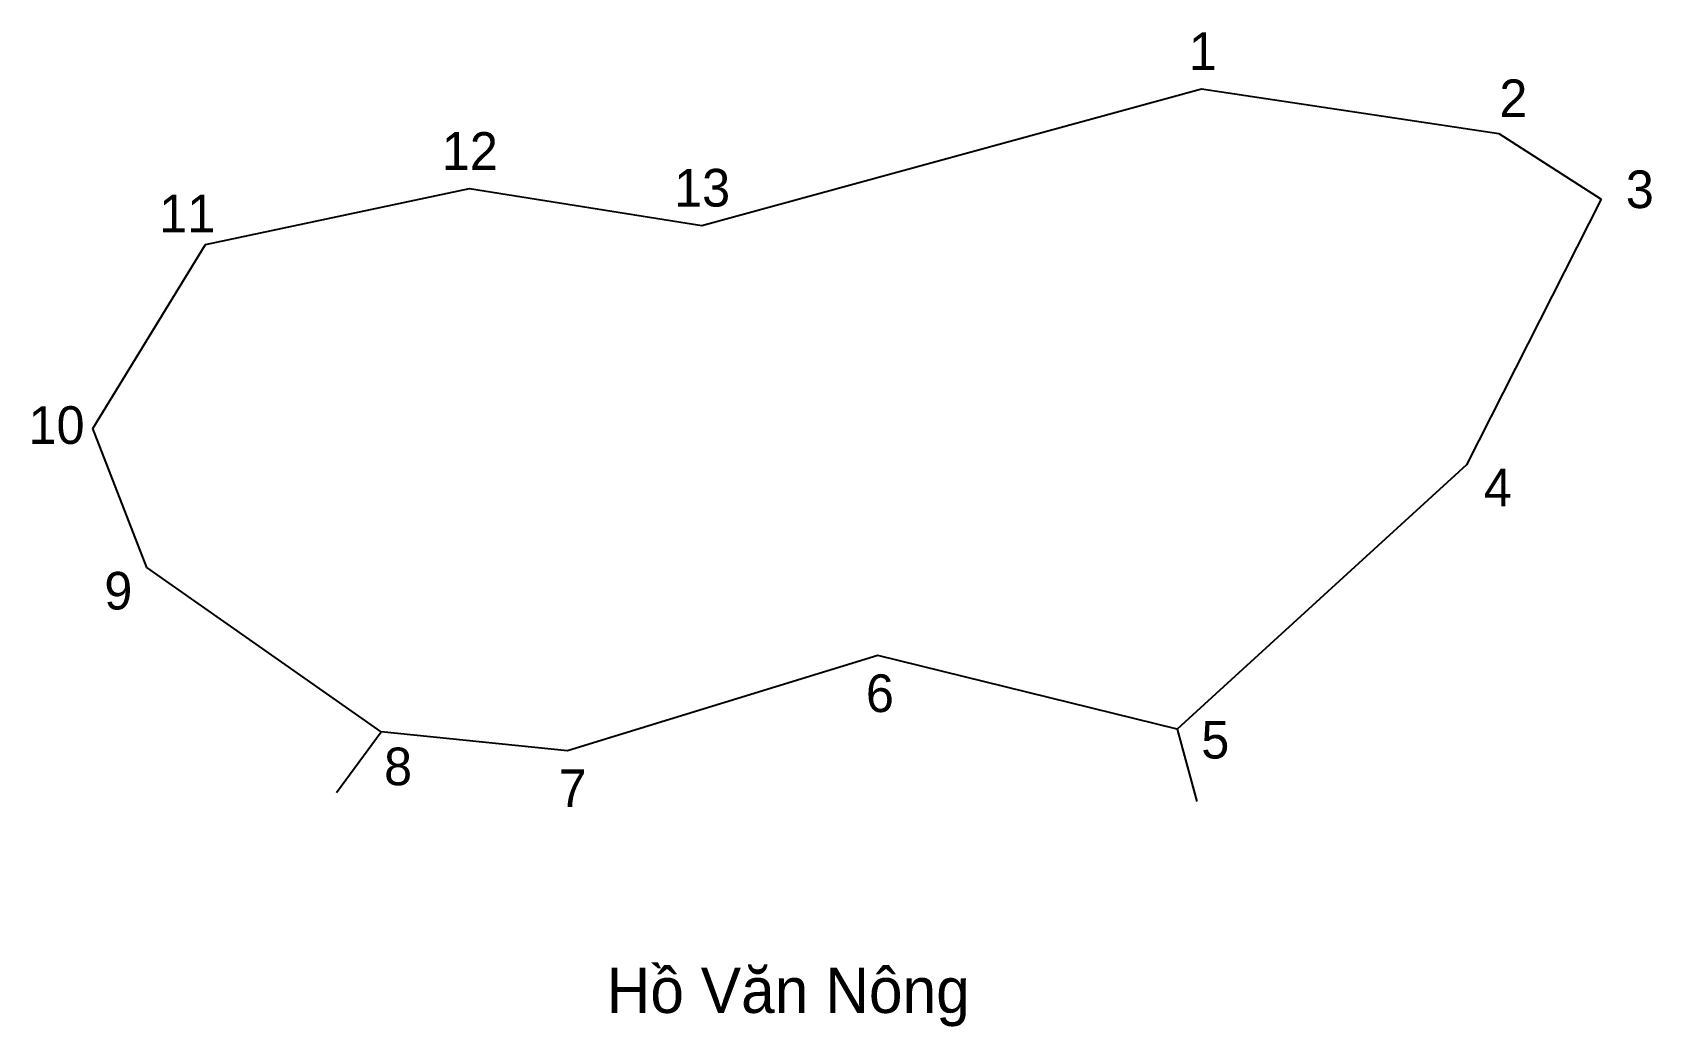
# Model space of a CAD drawing. Extents: x 546151 to 546314, y 1825236 to 1825337.
import ezdxf

# ---------------------------------------------------------------- set-up
doc = ezdxf.new("R2010")
doc.units = 0
for name, color, linetype in [('CanhThua', 7, 'Continuous'), ('RauThua', 7, 'Continuous'), ('SoHieuDinhThua', 7, 'Continuous'), ('TenChuLanCan', 7, 'Continuous')]:
    doc.layers.add(name, color=color, linetype=linetype)

msp = doc.modelspace()

# ---------------------------------------------------------------- linework, layer by layer
at = {"layer": 'CanhThua'}
for p, q in [((546218.02, 1825317.15), (546268.34, 1825330.89)), ((546268.34, 1825330.89), (546298.26, 1825326.39)), ((546298.26, 1825326.39), (546308.55, 1825319.79)), ((546168.07, 1825315.24), (546194.64, 1825320.85)), ((546194.64, 1825320.85), (546218.02, 1825317.15)), ((546308.55, 1825319.79), (546295.02, 1825293.06)), ((546156.75, 1825296.71), (546168.07, 1825315.24)), ((546162.16, 1825282.71), (546156.75, 1825296.71)), ((546295.02, 1825293.06), (546265.88, 1825266.44)), ((546185.76, 1825266.16), (546162.16, 1825282.71)), ((546235.74, 1825273.85), (546204.52, 1825264.26)), ((546265.88, 1825266.44), (546235.74, 1825273.85)), ((546204.52, 1825264.26), (546185.76, 1825266.16))]:
    msp.add_line(p, q, dxfattribs=at)
at = {"layer": 'RauThua'}
for p, q in [((546181.25, 1825260.05), (546185.76, 1825266.16)), ((546265.88, 1825266.44), (546267.87, 1825259.15))]:
    msp.add_line(p, q, dxfattribs=at)

# ---------------------------------------------------------------- texts
at = {"layer": 'SoHieuDinhThua'}
for s, height, p in [('1', 3.79, (546267.06, 1825332.78)), ('2', 3.79, (546298.31, 1825328.05)), ('12', 3.795, (546191.86, 1825322.74)), ('13', 3.795, (546215.24, 1825319.04)), ('3', 3.79, (546311.04, 1825318.89)), ('11', 3.795, (546163.42, 1825316.44)), ('10', 3.795, (546150.26, 1825295.15)), ('4', 3.79, (546296.74, 1825288.87)), ('9', 3.79, (546157.89, 1825278.48)), ('6', 3.79, (546234.55, 1825268.16)), ('5', 3.79, (546268.31, 1825263.48)), ('8', 3.79, (546186.05, 1825260.79)), ('7', 3.79, (546203.62, 1825258.59))]:
    msp.add_text(s, height=height, dxfattribs=at).set_placement(p)
at = {"layer": 'TenChuLanCan'}
msp.add_text('Hồ Văn Nông', height=4.5539, dxfattribs=at).set_placement((546208.45, 1825237.87))

doc.saveas('drawing.dxf')
